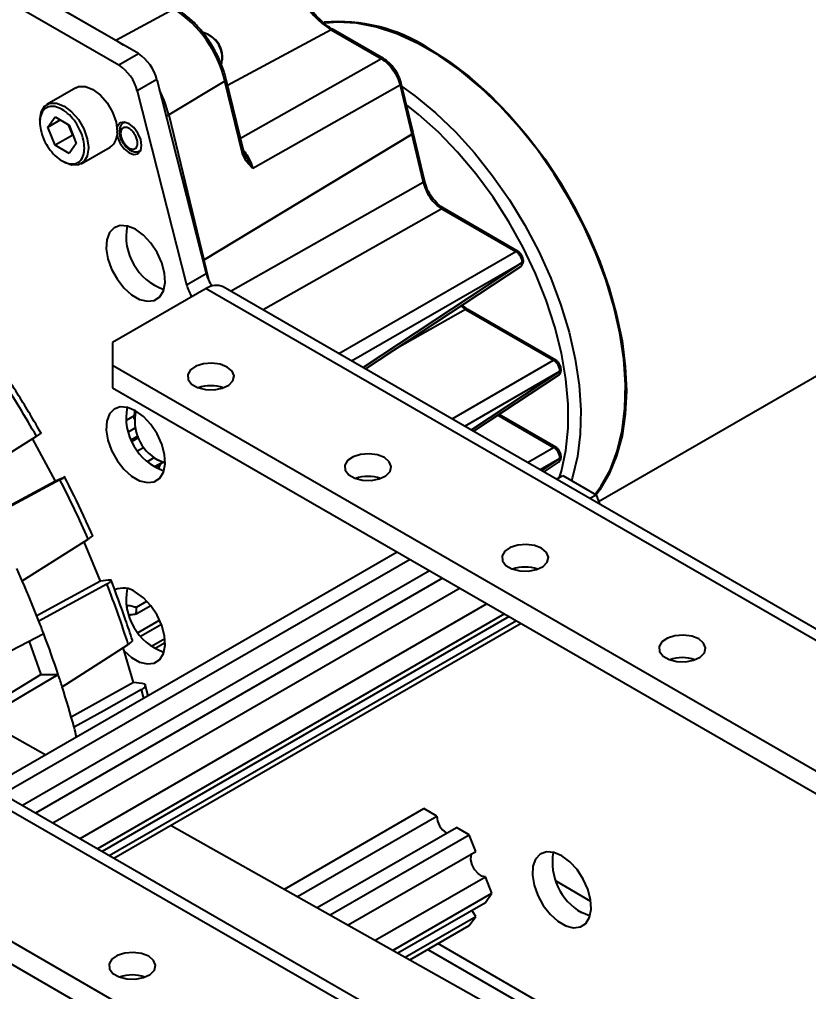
# Model space of a CAD drawing. Header units: inches. Extents: x 0 to 11, y 0 to 8.4.
# Drawn here: x 7.037 to 7.3329, y 5.04 to 5.4048 of the extents above; entities that cross this region are included whole.
import ezdxf

# ---------------------------------------------------------------- set-up
doc = ezdxf.new("R2010")
doc.units = ezdxf.units.IN
doc.header["$MEASUREMENT"] = 0
doc.header["$PDSIZE"] = -1
doc.layers.add('OBJ', color=50, linetype='Continuous')
doc.dimstyles.get("Standard").update_dxf_attribs({"dimtxt": 0.18, "dimasz": 0.18, "dimexe": 0.18, "dimexo": 0.0625, "dimgap": 0.09, "dimtad": 0, "dimtih": 1, "dimtoh": 1, "dimdec": 4, "dimzin": 0, "dimdsep": 46, "dimtxsty": 'Standard', "dimcen": 0.09, "dimadec": 0, "dimazin": 0, "dimtfac": 1, "dimtdec": 4, "dimtofl": 0, "dimtmove": 0, "dimatfit": 3, "dimfxl": 1, "dimtolj": 1, "dimtzin": 0, "dimarcsym": 0})

# ---------------------------------------------------------------- blocks, each defined once
blk = doc.blocks.new('*D8')
at = {"layer": 'Defpoints', "color": 0, "transparency": 16777216}
for p in [(5.711596441947764, 7.075144194756552), (5.711596441947764, 4.366810861423873), (9.602395316461589, 4.366810861423874)]:
    blk.add_point(p, dxfattribs=at)
at = {"layer": 'OBJ', "color": 0, "lineweight": -2, "transparency": 16777216}
for p, q in [((5.761596441947764, 7.075144194756552), (9.727395316461589, 7.075144194756553)), ((9.602395316461589, 6.945144194756553), (9.602395316461589, 5.843477528090212)), ((9.602395316461589, 4.496810861423874), (9.602395316461589, 5.598477528090213)), ((5.761596441947764, 4.366810861423873), (9.727395316461589, 4.366810861423874))]:
    blk.add_line(p, q, dxfattribs=at)
at = {"layer": 'OBJ', "color": 0, "transparency": 16777216}
for points in [[(9.580728649794922, 6.945144194756553), (9.624061983128255, 6.945144194756553), (9.602395316461589, 7.075144194756553)], [(9.580728649794922, 4.496810861423874), (9.624061983128255, 4.496810861423874), (9.602395316461589, 4.366810861423874)]]:
    blk.add_solid(points, dxfattribs=at)
at = {"layer": 'OBJ', "color": 0, "transparency": 16777216, "insert": (9.602395316461589, 5.720977528090209), "char_height": 0.125, "attachment_point": 5}
blk.add_mtext('\\A1;32.500000', dxfattribs=at)

msp = doc.modelspace()

# ---------------------------------------------------------------- linework, layer by layer
at = {"color": 7, "linetype": 'Continuous', "lineweight": 25}
for p, q in [((5.805050289265672, 5.76829356582965), (7.675936981155074, 4.688253667897538)), ((5.805050289265672, 5.759787932372507), (7.675936981155074, 4.679748034440395)), ((5.955605012314756, 5.730364660926336), (7.601689476122015, 4.780100326915495)), ((7.605472245421931, 4.782284073149992), (5.959387781614672, 5.732548407160833)), ((6.925855666897565, 5.482061695952671), (7.073169579644762, 5.397019184304471)), ((7.081611642312193, 5.391940861344078), (7.013345696604948, 5.431349952954805)), ((7.005980000967589, 5.427097827372394), (7.074245946674834, 5.387688735761662)), ((7.073169579644762, 5.397019184304471), (7.094972038731348, 5.408726287163003)), ((7.108779126402972, 5.3985600885106), (7.107619362858929, 5.399229823419639)), ((7.153897603830227, 5.400900966458433), (7.115059591607959, 5.38004641046081)), ((7.153897603830227, 5.400900966458433), (7.172720037796736, 5.390035006618025)), ((7.17351217395597, 5.390094605533012), (7.15468973998946, 5.40096056537342)), ((7.072998632614538, 5.396913046006607), (7.073169579644762, 5.397019184304471)), ((7.073169579644762, 5.397019184304471), (7.075882196974711, 5.395248399734471)), ((7.074245946674834, 5.387688735761662), (7.081611642312193, 5.391940861344078)), ((7.113142736737432, 5.389662022541723), (7.113142736737432, 5.391001274693663)), ((7.172720037796737, 5.390035006618025), (7.119872214565828, 5.360123654263148)), ((7.088576044359527, 5.382183927550117), (7.081210348722168, 5.377931801967701)), ((7.088576044359527, 5.382183927550117), (7.107067914669217, 5.309493065117162)), ((7.114063793932563, 5.381675481548093), (7.092985592943641, 5.368942188860055)), ((7.120520943124566, 5.354944900280797), (7.114063793932563, 5.381675481548093)), ((7.114522332962572, 5.382270493481817), (7.114512328565298, 5.382301883823707)), ((7.120979482154575, 5.355539912214521), (7.114522332962572, 5.382270493481817)), ((7.179722539166973, 5.380113273315456), (7.124510097667581, 5.348863570090301)), ((7.179722539166973, 5.380113273315456), (7.184153456445416, 5.361770659434582)), ((7.18461199547541, 5.362365671368374), (7.180181078196982, 5.38070828524918)), ((7.058147266412783, 5.379158368413192), (7.047334425217139, 5.372916248058214)), ((7.081210348722168, 5.377931801967701), (7.099702219031857, 5.305240939534746)), ((7.04772760917876, 5.364396505886249), (7.050375262172405, 5.368179531822217)), ((7.04772760917876, 5.364396505886249), (7.052330522541551, 5.367053711210382)), ((7.050375262172405, 5.368179531822217), (7.055682485488393, 5.36512368233279)), ((7.076333073552362, 5.366254739592407), (7.076124368457859, 5.366122050437593)), ((7.092985592943641, 5.368942188860055), (7.106107144675629, 5.314623062184284)), ((7.050387179501103, 5.357557630460854), (7.04772760917876, 5.364396505886249)), ((7.056986842792178, 5.361367534982693), (7.055480997606904, 5.365239697168254)), ((7.055682485488393, 5.36512368233279), (7.058342055810735, 5.358284806907395)), ((7.184586772241611, 5.362216322820691), (7.184556531711671, 5.362375751917067)), ((7.188858647536693, 5.344322935912526), (7.184650547852734, 5.362203994406848)), ((7.056986842792178, 5.361367534982693), (7.050387179501103, 5.357557630460854)), ((7.058342055810735, 5.358284806907395), (7.05569440281709, 5.354501780971427)), ((7.057188330673665, 5.361251520147229), (7.056986842792178, 5.361367534982693)), ((7.106107144675629, 5.314623062184284), (7.184153456445403, 5.361770659434576)), ((7.184192874655917, 5.361605351608236), (7.106154085900912, 5.31442620515257)), ((7.18419287465593, 5.361605351608244), (7.188400974339889, 5.343724293113921)), ((7.05569440281709, 5.354501780971427), (7.050387179501103, 5.357557630460854)), ((7.060208378899828, 5.350615489851911), (7.071021220095473, 5.356857610206889)), ((7.06287033379666, 5.356863907105812), (7.062875394215518, 5.356523875519245)), ((7.082272738422252, 5.355471607277837), (7.082492013882443, 5.35558598603826)), ((7.121833223466714, 5.353480829350141), (7.120979848534577, 5.355538372272331)), ((7.122301071982812, 5.35274154650403), (7.121433115866794, 5.354261379284465)), ((7.254192567852733, 5.223881657244593), (7.470515516180597, 5.348762237156385)), ((7.116212780837675, 5.302846582690902), (7.18840097433989, 5.343724293113921)), ((7.195423119845314, 5.333720178362624), (7.128438282368984, 5.295788950882795)), ((7.195423119845314, 5.333720178362624), (7.223176296905327, 5.317698610274544)), ((7.22396843306456, 5.317758209189531), (7.196215256004547, 5.333779777277611)), ((7.156830521676009, 5.27939846001226), (7.223176296905337, 5.31769861027455)), ((7.106154085900904, 5.314426205152565), (7.107867349251467, 5.307146205987057)), ((7.16154209195177, 5.276678528387436), (7.225531883674749, 5.313618614320133)), ((7.225531883674806, 5.313523567885913), (7.165937881418867, 5.274140893143166)), ((7.166803723400319, 5.273641053206665), (7.225011721559337, 5.312107787645441)), ((7.225531883674796, 5.313523567885906), (7.225531883674796, 5.313618614320159)), ((7.225979627505431, 5.31417975000745), (7.225979627505431, 5.314274796441704)), ((7.099702219031857, 5.305240939534746), (7.107067914669217, 5.309493065117162)), ((7.107010650125217, 5.303791367207226), (7.071949938891388, 5.283551249434948)), ((7.107010650125217, 5.303791367207226), (7.807928953968097, 4.899159843222976)), ((7.811711723267979, 4.901343589457452), (7.113468458606825, 5.304430846192774)), ((7.202563285765606, 5.297272747005763), (7.204318111645247, 5.295923576421991)), ((7.20510995298923, 5.295983345409829), (7.203022630679873, 5.297576304925494)), ((7.204318111645247, 5.295923576421991), (7.177792981611947, 5.280903300503867)), ((7.204318111645247, 5.295923576421991), (7.237318432529057, 5.276872896680888)), ((7.238110568688291, 5.276932495595874), (7.20511024780448, 5.295983175336977)), ((7.071949938891388, 5.283551249434948), (7.071949938891388, 5.275046998270122)), ((7.071949938891388, 5.275046998270122), (7.512685878350879, 5.020615556145726)), ((7.071949938891388, 5.275046998270122), (7.071949938891388, 5.266541364812979)), ((7.199261692291003, 5.254903466606821), (7.237318432529068, 5.276872896680893)), ((7.203973262566764, 5.252183534981998), (7.23967401929848, 5.272792900726476)), ((7.239674019298538, 5.272697854292256), (7.206459669111412, 5.250748163036524)), ((7.207325511092863, 5.250248323100023), (7.239153857183067, 5.271282074051783)), ((7.239674019298527, 5.272697854292249), (7.239674019298527, 5.272792900726503)), ((7.240121763129162, 5.273354036413793), (7.240121763129162, 5.273449082848047)), ((7.071949938891388, 5.266541364812979), (7.501545650770402, 5.018541039180659)), ((7.216433940065456, 5.256267625077837), (7.237318432529058, 5.244211264205457)), ((7.238110568688291, 5.244270863120444), (7.216851413447146, 5.256543512210476)), ((7.080066699329929, 5.256036774341251), (7.076981155588863, 5.254255527854432)), ((7.077877463246407, 5.250037116679716), (7.080416034550723, 5.251502602699949)), ((7.050572111988689, 5.231522752201756), (7.04194644904242, 5.247491759492883)), ((7.081439819655901, 5.248361641613186), (7.079073160115762, 5.246995398141974)), ((7.079312775850295, 5.246497438373111), (7.081662941622334, 5.247854160194672)), ((7.083789395163245, 5.244207482662516), (7.08147352502377, 5.24287055928821)), ((7.227550727282267, 5.238572554319608), (7.237318432529068, 5.244211264205464)), ((6.850577661784643, 5.239477609185412), (7.046885038748147, 5.128884196469169)), ((7.084991874659422, 5.238884330645155), (7.087539336847615, 5.240354949263401)), ((7.090676630497652, 5.238562871550978), (7.087712255594592, 5.236851574345427)), ((7.087736656700959, 5.236836917071103), (7.090705885711972, 5.23855101649353)), ((7.089323700979107, 5.239229400022126), (7.089022781569208, 5.239408752794888)), ((7.089861936345451, 5.238063814894614), (7.089306134761931, 5.236926083621618)), ((7.091548371192538, 5.238257620379608), (7.089323700979107, 5.239229400022126)), ((7.232262297558027, 5.235852622694785), (7.239674019298479, 5.240131268251046)), ((7.239674019298537, 5.240036221816826), (7.232839321180224, 5.235519514048109)), ((7.233705163161677, 5.235019674111609), (7.239153857183063, 5.238620441576352)), ((7.239674019298527, 5.240036221816819), (7.239674019298527, 5.240131268251073)), ((7.240121763129162, 5.240692403938364), (7.240121763129162, 5.240787450372618)), ((7.050572111988689, 5.231522752201756), (7.02640131094779, 5.218552726612548)), ((7.053108248141418, 5.232713107543272), (7.050572111988689, 5.231522752201756)), ((7.238402644155868, 5.232307876055907), (7.240716070460149, 5.233643388634184)), ((7.240716070460149, 5.233643388634184), (7.253201664010168, 5.226435608899663)), ((7.250888237705888, 5.225100096321387), (7.253201664010168, 5.226435608899663)), ((7.253201664010168, 5.226435608899663), (7.254537104245458, 5.222993650505053)), ((7.06741459268001, 5.193946457688503), (7.061255272022049, 5.208801822972721)), ((7.178645012169015, 5.204947610069753), (7.02598160336146, 5.11681690008006)), ((7.183467337068333, 5.202163741161693), (7.030803928260777, 5.114033031172)), ((7.190833032705693, 5.197911615579285), (7.038169623898137, 5.109780905589591)), ((7.19565535760501, 5.195127746671225), (7.042991948797455, 5.10699703668153)), ((7.070311361534442, 5.194379744984199), (7.06741459268001, 5.193946457688503)), ((7.06741459268001, 5.193946457688503), (7.043555029138009, 5.180947694272229)), ((7.202243454736977, 5.191324519150914), (7.04958004592942, 5.103193809161221)), ((7.212306218925741, 5.185515409035128), (7.059642810118183, 5.097384699045433)), ((7.086284368596557, 5.184810292994654), (7.080781375588622, 5.181633482751482)), ((7.080933775331464, 5.184230525617991), (7.084842160792664, 5.186486788518835)), ((7.21889431605771, 5.181712181514817), (7.066230907250151, 5.093581471525122)), ((7.22066008829036, 5.180692822902567), (7.0679966794828, 5.092562112912872)), ((7.223357156841764, 5.17913583836919), (7.070693748034204, 5.091005128379495)), ((7.225122929074413, 5.178116479756939), (7.072459520266854, 5.089985769767244)), ((7.081502883542429, 5.174784108979143), (7.089557311264675, 5.179433831131075)), ((7.090265381967558, 5.177728372061939), (7.082625681504168, 5.17331806686041)), ((7.086520524126704, 5.169598537759541), (7.091538676305889, 5.172495455349961)), ((7.040658244841179, 5.17139512827348), (7.045067038888662, 5.158938773048437)), ((7.079812736285531, 5.155981682703714), (7.075973999935119, 5.169066404021351)), ((7.091630911821424, 5.170865501860217), (7.087885903520445, 5.168703554586403)), ((7.020211881819145, 5.143911015625551), (7.045067038888662, 5.158938773048437)), ((7.045067038888662, 5.158938773048437), (7.051531514337836, 5.15904144044043)), ((7.079812736285531, 5.155981682703714), (7.056438296451596, 5.143029601336004)), ((7.082982120985858, 5.155644736738368), (7.079812736285531, 5.155981682703714)), ((7.085255922986711, 5.151035236441949), (7.084216166625185, 5.155293572131725)), ((7.136371354044069, 5.078470416034328), (7.188661592008688, 5.108656927873331)), ((7.193483916908006, 5.105873058965271), (7.188661592008688, 5.108656927873331)), ((7.141252524421633, 5.07572051789777), (7.193483916908006, 5.105873058965271)), ((7.093930112638047, 5.102380478914331), (7.535066228516031, 4.85385824158443)), ((7.148708101577027, 5.071520279811265), (7.200849612545365, 5.10162093338286)), ((7.205671937444682, 5.0988370644748), (7.200849612545365, 5.10162093338286)), ((7.153589271954589, 5.068770381674709), (7.205671937444682, 5.0988370644748)), ((7.20808309989434, 5.09262254388821), (7.205671937444682, 5.0988370644748)), ((7.160257761788118, 5.065013563873151), (7.20808309989434, 5.09262254388821)), ((7.170443319066011, 5.059275340698847), (7.211765947713021, 5.08313038644784)), ((7.214177110162678, 5.076915865861249), (7.211765947713021, 5.08313038644784)), ((7.251291285938671, 5.073854182754991), (7.2382490963511, 5.081383278542584)), ((7.177111808899538, 5.055518522897289), (7.214177110162678, 5.076915865861249)), ((7.21176594771302, 5.073485214182718), (7.214177110162678, 5.076915865861249)), ((7.178899128355503, 5.05451160323229), (7.21176594771302, 5.073485214182718)), ((7.181629108478003, 5.052973618144491), (7.20808309989434, 5.068245182324759)), ((7.205671937444682, 5.064814530646228), (7.20808309989434, 5.068245182324759)), ((7.183416427933968, 5.05196669847949), (7.205671937444682, 5.064814530646228)), ((7.190100654991747, 5.055825420624736), (7.390552859924614, 4.940106825856555)), ((7.392363729972356, 4.943430639341283), (7.193884908856818, 5.058010023880454))]:
    msp.add_line(p, q, dxfattribs=at)
at = {"color": 7, "linetype": 'Continuous', "lineweight": 25, "flags": 128}
for points in [[(7.252897803031495, 5.226611024108833), (7.255021515075159, 5.229531875272762), (7.258463879480252, 5.235719371033695), (7.26113427565913, 5.24272873195194), (7.263002446956052, 5.250480539167499), (7.264047226243737, 5.25888696160715), (7.264256775755385, 5.267852751145617), (7.263628721211298, 5.277276321804884), (7.262170178720417, 5.287050900763909), (7.259897674151968, 5.297065738137367), (7.256836955890758, 5.307207361816088), (7.253022703097688, 5.317360863151408), (7.248498132781003, 5.327411198916061), (7.243314510130314, 5.337244494789925), (7.237530567661527, 5.346749335601563), (7.231211839753958, 5.355818027706638), (7.224429920119635, 5.364347819199932), (7.217261650617934, 5.372242064135498), (7.209788250606604, 5.379411317563831), (7.202094396693992, 5.385774348978904), (7.194267263319236, 5.391259062692245), (7.186395535031036, 5.395803314705899), (7.178568401656279, 5.399355616828762), (7.170874547743666, 5.401875720058354), (7.163401147732336, 5.403335070618101), (7.156232878230635, 5.403717133483036), (7.151759692617848, 5.403383154487193)], [(7.190331399175135, 5.393992446950907), (7.198092241621509, 5.389042532890807), (7.205768054653982, 5.383207500964232), (7.213274740458699, 5.37655128100203), (7.220530054215111, 5.369146799943009), (7.227454505187429, 5.36107518283114), (7.233972227641768, 5.352424863992593), (7.240011812046997, 5.343290618130761), (7.245507087452506, 5.333772521954772), (7.250397846470993, 5.323974857718114), (7.254630504923195, 5.314004970680461), (7.258158688917367, 5.30397209301053), (7.260943742931352, 5.293986147015588), (7.262955153330561, 5.284156540809646), (7.264170882681744, 5.274590969615277), (7.264577611199724, 5.265394235832209), (7.264170882681744, 5.256667100800312), (7.262955153330561, 5.248505180837262), (7.260943742931352, 5.240997899646169), (7.258158688917367, 5.234227508570762), (7.254630504923195, 5.228268185432456), (7.253222807255906, 5.226381114381502)], [(7.058147266412783, 5.379158368413192), (7.059223502310807, 5.379599826585897), (7.061759729889113, 5.379632747981807), (7.064572440515129, 5.378527757004468), (7.067386306475473, 5.376393017869668), (7.069925886964589, 5.373437493717522), (7.071942590149905, 5.36995049184439), (7.073239007072445, 5.366273344288985), (7.073688235411163, 5.362765995874223)], [(7.180442597127658, 5.379625678541254), (7.185322417739708, 5.376092091621238), (7.193016271652321, 5.369729060206166), (7.200489671663651, 5.362559806777831), (7.207657941165352, 5.354665561842266), (7.214439860799675, 5.346135770348971), (7.220758588707243, 5.337067078243896), (7.226542531176031, 5.327562237432258), (7.231726153826719, 5.317728941558394), (7.236250724143405, 5.307678605793741), (7.240064976936474, 5.297525104458423), (7.243125695197683, 5.287383480779701), (7.245398199766133, 5.277368643406242), (7.246856742257014, 5.267594064447216), (7.247484796801101, 5.258170493787951), (7.247275247289453, 5.249204704249482), (7.246230468001768, 5.240798281809831), (7.244362296704846, 5.233046474594274), (7.243955314539324, 5.23177341283083)], [(7.044667477232256, 5.366978785082039), (7.044667409901448, 5.367007862390881), (7.045109343746304, 5.370002087965029), (7.046399180210866, 5.372190095037369), (7.048410661115162, 5.373357706230919), (7.050946888693469, 5.373390627626829), (7.053759599319485, 5.37228563664949), (7.056573465279829, 5.37015089751469), (7.059113045768945, 5.367195373362544), (7.061129748954261, 5.363708371489412), (7.062426165876801, 5.360031223934007), (7.06287033379666, 5.356863907105812)], [(7.23957627751097, 5.232985400170302), (7.240260220870345, 5.235260039930727), (7.241927557821842, 5.243044592553907), (7.242766142114644, 5.251464468217871), (7.242766142114644, 5.260420951578827), (7.241927557821842, 5.269809036058358), (7.240260220870345, 5.279518654949547), (7.237783679261451, 5.289435971848486), (7.234526968181199, 5.299444715282024), (7.230528269589366, 5.309427541884483), (7.225834464570898, 5.319267412141336), (7.220500583698047, 5.3288489625705), (7.214589161847234, 5.338059858253687), (7.208169505034795, 5.346792109860616), (7.201316877867309, 5.354943339725168), (7.194111621132897, 5.362417982129923), (7.186638209878941, 5.369128403726814), (7.182111418812826, 5.372717277891122)], [(7.078137123226764, 5.365627683650916), (7.076333136226277, 5.366254733390231), (7.074803789893432, 5.365957580913296), (7.073781913343844, 5.364781464991033), (7.073598605747758, 5.364275732329195)], [(7.073598605747744, 5.361332484890991), (7.073781913343844, 5.360615109783585), (7.074803789893432, 5.358259160310631), (7.076333136226277, 5.356196262142746), (7.078137123226764, 5.354740472825774), (7.079941110227252, 5.35411342308646), (7.081470456560098, 5.354410575563394), (7.082492333109686, 5.355586691485658), (7.082851168434676, 5.357462717865603), (7.082492333109686, 5.359753046693106), (7.081470456560098, 5.362108996166061), (7.079941110227252, 5.364171894333945), (7.078137123226764, 5.365627683650916), (7.078137123226764, 5.365627683650916)], [(7.076086152833357, 5.366097154384533), (7.076199132375157, 5.36616737656191), (7.076361634814353, 5.366251787961207)], [(7.062875394215518, 5.356523875519245), (7.062433460370663, 5.353529649945097), (7.061143623906101, 5.351341642872757), (7.059132143001806, 5.350174031679207), (7.056595915423499, 5.350141110283297), (7.053783204797482, 5.351246101260635), (7.053310954120143, 5.351532171505706)], [(7.082503740743209, 5.355612195502388), (7.082349877779972, 5.355513973047615), (7.082243882211086, 5.355456843549459)], [(7.080582534178369, 5.326022281481601), (7.077601672827941, 5.327269978168509), (7.074841888327341, 5.327478903015733), (7.072507861267805, 5.326633561023123), (7.070772695758874, 5.324796647339086), (7.069765081088492, 5.322104397448248), (7.069559747427233, 5.31875648320879), (7.070171923433411, 5.315001204104161), (7.071556206813166, 5.311117072006295), (7.073609931600899, 5.307392155224166), (7.076180782424268, 5.304102713795148), (7.079078091038565, 5.301492710541834), (7.082086977318172, 5.299755717465554), (7.084984285932468, 5.299020559396562), (7.087555136755838, 5.29934175964571), (7.089608861543571, 5.30069549625991), (7.090993144923327, 5.302981368787422), (7.091605320929505, 5.306029844520052), (7.091399987268244, 5.309614831958557), (7.090392372597863, 5.31347044898485), (7.088657207088932, 5.317310742122366), (7.086323180029396, 5.320850894397268), (7.083563395528796, 5.323828348910444), (7.080582534178369, 5.326022281481601)], [(7.105803020756732, 5.314465316590107), (7.10585681270796, 5.314490012164248), (7.106107144675629, 5.314623062184284)], [(7.106154085900912, 5.31442620515257), (7.105903712717603, 5.314293327978221), (7.105852711249425, 5.314269985089935)], [(7.11496560141357, 5.274366658176938), (7.112312725870816, 5.275415741207196), (7.109182522341338, 5.275840750338781), (7.105997742156846, 5.275584285733416), (7.103188507528733, 5.274680984357174), (7.101134221160033, 5.273252842066285), (7.100112325808031, 5.271492737390742), (7.100260834102532, 5.269638382220051), (7.101559689175454, 5.267940217495354), (7.103833473451991, 5.266627589772576), (7.106775099766125, 5.265877776699199), (7.109987285184018, 5.26579204468564), (7.113036206265649, 5.266381972315388), (7.115510089324289, 5.267567886593144), (7.117074822744609, 5.26918962322432), (7.117519080607708, 5.27102815769052), (7.116782863427457, 5.272835185724416), (7.11496560141357, 5.274366658176938)], [(7.080582534178369, 5.257977213824462), (7.077601672827941, 5.259224910511371), (7.074841888327341, 5.259433835358595), (7.072507861267805, 5.258588493365984), (7.070772695758874, 5.256751579681948), (7.069765081088492, 5.254059329791111), (7.069559747427233, 5.250711415551651), (7.070171923433411, 5.246956136447023), (7.071556206813165, 5.243072004349156), (7.073609931600899, 5.239347087567028), (7.076180782424268, 5.23605764613801), (7.079078091038565, 5.233447642884696), (7.082086977318172, 5.231710649808416), (7.084984285932468, 5.230975491739423), (7.087555136755838, 5.231296691988571), (7.089608861543571, 5.232650428602772), (7.090993144923327, 5.234936301130284), (7.091605320929505, 5.237984776862914), (7.091399987268244, 5.241569764301419), (7.090392372597863, 5.245425381327712), (7.088657207088932, 5.249265674465228), (7.086323180029396, 5.252805826740129), (7.083563395528796, 5.255783281253306), (7.080582534178369, 5.257977213824462)], [(7.080052622236679, 5.254837674336731), (7.080276743789188, 5.257552336556691), (7.080383913678533, 5.257979350133083)], [(7.018633095352754, 5.232921597501475), (7.032501369928001, 5.241588824665426), (7.043397382187375, 5.248398555898706)], [(7.173891166512488, 5.240349653517681), (7.171238290969734, 5.241398736547938), (7.168108087440256, 5.241823745679524), (7.164923307255765, 5.241567281074158), (7.162114072627651, 5.240663979697917), (7.160059786258951, 5.239235837407028), (7.15903789090695, 5.237475732731484), (7.159186399201451, 5.235621377560794), (7.160485254274373, 5.233923212836097), (7.16275903855091, 5.232610585113319), (7.165700664865043, 5.231860772039941), (7.168912850282936, 5.231775040026383), (7.171961771364567, 5.232364967656133), (7.174435654423207, 5.233550881933888), (7.176000387843528, 5.235172618565063), (7.176444645706627, 5.237011153031263), (7.175708428526376, 5.238818181065159), (7.173891166512488, 5.240349653517681)], [(7.088734445328119, 5.239569680652104), (7.091419914533475, 5.238510555212709), (7.091626402285901, 5.23847214821899)], [(7.052223136806358, 5.232059111529252), (7.037845118762815, 5.224336865845945), (7.026547615075174, 5.218269155835211)], [(7.038066249482306, 5.194088348049533), (7.051932489337839, 5.202886368703725), (7.062826836400913, 5.209799005630394)], [(7.232816731611323, 5.206332648858397), (7.230163856068571, 5.207381731888654), (7.227033652539091, 5.207806741020239), (7.223848872354599, 5.207550276414874), (7.221039637726487, 5.206646975038633), (7.218985351357786, 5.205218832747742), (7.217963456005784, 5.203458728072199), (7.218111964300285, 5.201604372901509), (7.219410819373207, 5.199906208176812), (7.221684603649745, 5.198593580454034), (7.224626229963879, 5.197843767380657), (7.227838415381771, 5.197758035367098), (7.230887336463402, 5.198347962996847), (7.233361219522042, 5.199533877274603), (7.234925952942363, 5.201155613905778), (7.235370210805462, 5.202994148371978), (7.234633993625211, 5.204801176405874), (7.232816731611323, 5.206332648858397)], [(7.069827618005928, 5.192914161701526), (7.055557226163699, 5.185092500606119), (7.044344219636391, 5.178946817828697)], [(7.07632993680255, 5.167853157189095), (7.079078091038565, 5.165402575227553), (7.082086977318172, 5.163665582151273), (7.084984285932468, 5.162930424082281), (7.087555136755838, 5.163251624331427), (7.089608861543571, 5.164605360945629), (7.090993144923327, 5.166891233473141), (7.091605320929505, 5.169939709205771), (7.091399987268244, 5.173524696644274), (7.090392372597863, 5.177380313670569), (7.088657207088932, 5.181220606808085), (7.086323180029396, 5.184760759082987), (7.083563395528796, 5.187738213596163), (7.080582534178369, 5.18993214616732), (7.080582534178369, 5.18993214616732)], [(7.04614670461434, 5.174255374684658), (7.031001762248802, 5.166362765676141), (7.019101626720984, 5.160161433308263)], [(7.291742296710206, 5.172315644199124), (7.289089421167454, 5.173364727229382), (7.285959217637973, 5.173789736360966), (7.282774437453481, 5.173533271755601), (7.279965202825369, 5.17262997037936), (7.277910916456668, 5.17120182808847), (7.276889021104667, 5.169441723412927), (7.277037529399168, 5.167587368242236), (7.278336384472089, 5.16588920351754), (7.280610168748628, 5.164576575794761), (7.283551795062761, 5.163826762721384), (7.286763980480654, 5.163741030707826), (7.289812901562285, 5.164330958337573), (7.292286784620925, 5.16551687261533), (7.293851518041246, 5.167138609246505), (7.294295775904344, 5.168977143712706), (7.293559558724095, 5.170784171746599), (7.291742296710206, 5.172315644199124)], [(7.053051589344263, 5.154345512122666), (7.066935316905954, 5.163261495015719), (7.077843354019204, 5.170266958385565)], [(7.025106414245189, 5.143195849149231), (7.039904771562277, 5.152069377529203), (7.051531514337836, 5.15904144044043)], [(7.082806447403749, 5.153349752335919), (7.068636440056263, 5.145411841330686), (7.057502256983662, 5.139174961081024)], [(7.083655551090584, 5.150111361411549), (7.083545592433105, 5.150537870200711), (7.082806447403749, 5.153349752335919)], [(7.240376064118875, 5.090937812381586), (7.237395202768447, 5.092185509068495), (7.234635418267847, 5.09239443391572), (7.232301391208311, 5.091549091923109), (7.230566225699381, 5.089712178239072), (7.229558611028998, 5.087019928348235), (7.229353277367737, 5.083672014108775), (7.229965453373915, 5.079916735004147), (7.231349736753671, 5.07603260290628), (7.233403461541405, 5.072307686124153), (7.235974312364775, 5.069018244695133), (7.238871620979071, 5.06640824144182), (7.241880507258677, 5.064671248365541), (7.244777815872974, 5.063936090296548), (7.247348666696343, 5.064257290545696), (7.249402391484076, 5.065611027159897), (7.250786674863833, 5.067896899687407), (7.251398850870011, 5.070945375420037), (7.25119351720875, 5.074530362858543), (7.250185902538369, 5.078385979884836), (7.248450737029438, 5.082226273022354), (7.246116709969901, 5.085766425297254), (7.243356925469302, 5.08874387981043), (7.240376064118875, 5.090937812381586)], [(7.211765947713021, 5.08313038644784), (7.210405231905979, 5.083382524995562), (7.208971332647993, 5.084318825196871), (7.20768254810276, 5.085796743833702), (7.206735084034431, 5.087591281190963), (7.206273183258629, 5.089429235223533), (7.206367165981326, 5.091030794091047), (7.206735383359729, 5.091844523693404)], [(7.20808309989434, 5.068245182324759), (7.207002724184946, 5.069962966481812), (7.206734784793384, 5.070580785651712)], [(7.250948489312554, 5.068371033814759), (7.250722621106662, 5.068425340905655), (7.247741759756234, 5.069673037592564)], [(7.085502818864308, 5.053256127891603), (7.082849943321555, 5.05430521092186), (7.079719739792076, 5.054730220053446), (7.076534959607584, 5.054473755448081), (7.073725724979471, 5.053570454071839), (7.071671438610771, 5.052142311780949), (7.070649543258768, 5.050382207105406), (7.070798051553269, 5.048527851934716), (7.07209690662619, 5.046829687210019), (7.074370690902729, 5.045517059487241), (7.077312317216862, 5.044767246413864), (7.080524502634755, 5.044681514400305), (7.083573423716386, 5.045271442030053), (7.086047306775026, 5.046457356307809), (7.087612040195347, 5.048079092938984), (7.088056298058446, 5.049917627405184), (7.087320080878196, 5.051724655439079), (7.085502818864308, 5.053256127891603)]]:
    msp.add_lwpolyline(points, dxfattribs=at)
at = {"color": 7, "linetype": 'Continuous', "lineweight": 25}
for centre, radius, start, end in [((7.172828594111661, 5.430496296093783), 0.03513212104699562, 182.605478485672, 237.394521660145), ((7.070820833097387, 5.371418359233459), 0.04444279716635688, 13.34381092796986, 57.08308724342132), ((7.156689709498626, 5.342180138475612), 0.06177603575683429, 57.00436906243792, 95.02415173208078), ((7.102848179399643, 5.390100383972466), 0.01024622990821939, 346.018477773235, 73.80088222467813), ((7.103967331830678, 5.39074336240926), 0.009179029030857362, 1.610108265240791, 58.38451520205965), ((7.154346843586971, 5.400224054927804), 0.0008124195833068487, 65.03477472280107, 123.5706768136281), ((7.072756869792009, 5.37825638575409), 0.01629944381128296, 13.94330799954407, 57.09442699585373), ((7.06539117415464, 5.374004260171668), 0.01629944381129349, 13.943307999557, 57.09442699583676), ((7.173169333833478, 5.389357920658174), 0.0008125960408828808, 65.07724711611476, 123.5671823215383), ((7.113872164470393, 5.382297348418977), 0.0006507228717925127, 287.1267815043126, 357.634766305317), ((7.17949321116886, 5.380763854542326), 0.000689816833279135, 289.4174065302512, 355.4545873509263), ((7.047366340366107, 5.357655633931067), 0.04699470744560345, 13.8963681891914, 26.17213127901743), ((7.091145049980204, 5.372156876882237), 0.003704297164134025, 283.9996670251538, 299.7929369631948), ((7.067471133007742, 5.362016232933155), 0.006262148733655577, 304.5351676749504, 6.876482342227535), ((7.183923394030551, 5.362422144213691), 0.0006909132594963858, 289.449935756805, 355.3116120522424), ((7.183960742327962, 5.362257092050502), 0.0006918460968801915, 289.6045246534246, 355.5983484640095), ((7.156110907046887, 5.354996465031927), 0.02884916439991126, 13.24315838991313, 13.5806726844109), ((7.120329313662391, 5.355566767151683), 0.0006507228717963669, 287.1267815046172, 357.6347663050987), ((7.18816884201193, 5.344376033556177), 0.000691846096872017, 289.6045246541365, 355.5983484641787), ((7.195872359602062, 5.333043266831993), 0.0008124195833087582, 65.03477472310753, 123.5706768137676), ((7.098258251527962, 5.32346780572411), 0.02123556034543332, 169.536751587804, 250.4578718795188), ((7.072712639492079, 5.306556004269162), 0.03435506367131421, 13.24315839110964, 13.58067268393958), ((7.223625589612458, 5.317021534634393), 0.0008125856011313647, 65.07473552731251, 123.567389025838), ((7.225170486028211, 5.314346032166989), 0.0008122468730936713, 296.4192261640927, 354.9881809457901), ((7.225170415082069, 5.314251064222582), 0.0008123487326293608, 296.4212443269424, 354.9636530235965), ((7.123732394454983, 5.313867668582614), 0.01722910450401186, 194.7088749068239, 212.0438687866753), ((7.116333853459737, 5.309603996431914), 0.01719440400916952, 194.6994497570195, 211.2396596127402), ((7.110794200833702, 5.298509983372779), 0.006496789297062955, 65.69288095384331, 125.6175774751926), ((7.204767351401993, 5.295246664891361), 0.0008124195833070358, 65.03477472294108, 123.5706768136979), ((7.23776772523619, 5.276195821040735), 0.0008125856011318527, 65.07473552753568, 123.5673890258033), ((7.239312621651938, 5.273520318573333), 0.0008122468730979312, 296.4192261643175, 354.9881809455055), ((7.239312550705797, 5.273425350628926), 0.0008123487326312082, 296.4212443270828, 354.963653023545), ((6.669613446196092, 5.035962004753323), 0.4299345520747089, 29.61132350547153, 32.91646637404735), ((7.108778417078188, 5.253255878507884), 0.01410013832369448, 70.436822617248, 109.563177382752), ((7.098258251527965, 5.255422738066969), 0.02123556034543556, 169.5367515877978, 250.4578718795069), ((7.097225815923669, 5.254286887901619), 0.01699116134395185, 167.7976904170142, 240.0163916645195), ((7.237767725236189, 5.243534188565312), 0.0008125856011257834, 65.07473552726775, 123.5673890260282), ((7.239312621651938, 5.240858686097904), 0.0008122468730979312, 296.4192261642335, 354.9881809455055), ((7.2393125507058, 5.240763718153495), 0.0008123487326286199, 296.4212443268862, 354.9636530236534), ((6.954094871127766, 5.196192597693115), 0.1412288407977058, 16.32517774415589, 17.06145745882066), ((6.676121507498491, 5.039245829617435), 0.4226457112637466, 23.79947953004823, 27.14252262369765), ((7.167703982177105, 5.219238873848579), 0.01410013832374043, 70.43682261727221, 109.5631773827176), ((6.6540941822195, 5.025894511468634), 0.4191941257960028, 23.65518043450786, 24.35110239389355), ((7.226629547275938, 5.185221869189326), 0.01410013832370729, 70.43682261731978, 109.5631773826722), ((6.660879931517763, 5.028827384754737), 0.4118017781029764, 21.37945748938786, 23.66021874568428), ((6.705473815796481, 5.05121287655357), 0.3909385468293753, 17.73013080603134, 21.2516173625702), ((7.076014019462691, 5.183627810777412), 0.007785625948876039, 54.07056952344027, 114.6189720475713), ((7.098258251527962, 5.187377670409822), 0.0212355603454337, 169.5367515877772, 250.4578718795235), ((6.988560155975995, 5.18825053961563), 0.08892670380945154, 357.1449757607544, 357.9361330476914), ((6.992256993366931, 5.188131266045524), 0.08876253396263681, 355.8019576618487, 357.4812800714489), ((6.668913477546195, 5.032011738973746), 0.4031602156767274, 20.65999471997493, 21.37424815034634), ((6.678388662272923, 5.035531423740313), 0.3930525566287555, 18.31450658383515, 20.667241584974), ((7.285555112374822, 5.151204864530059), 0.01410013832370188, 70.43682261722002, 109.563177382772), ((6.688965892546366, 5.039084727485642), 0.3818945444595308, 17.56653601138695, 18.30706484875848), ((6.700787614253097, 5.042761766714241), 0.3695143304208942, 15.12458082653167, 17.57620885144255), ((6.712770167068221, 5.046067514148768), 0.3570843184623354, 14.51497229925234, 15.11418867671873), ((7.201480000843796, 5.106236974383798), 0.008004360857685909, 182.6058304799559, 237.3887929873445), ((7.258696016234473, 5.08856500706823), 0.02183809162130609, 170.3124497230696, 239.8932702658368), ((7.079315634528927, 5.032145348222753), 0.01410013832349486, 70.43682261469212, 109.5631773853844)]:
    msp.add_arc(centre, radius, start, end, dxfattribs=at)
for points, knots in [([(7.154687270566343, 5.400986007274994), (7.15461652020462, 5.401018927474784), (7.153449942161522, 5.401561737169516), (7.151098386933678, 5.403408919984811), (7.147864059177448, 5.406480169229467), (7.144972890232316, 5.41005705927796), (7.143441447461304, 5.412683936051405), (7.142728310610425, 5.41390717642664)], [0, 0, 0, 0, 0.01637705628901715, 0.2700355703087369, 0.5237923320656394, 0.7782475172408625, 1, 1, 1, 1]), ([(7.114449315404333, 5.382284412472757), (7.114358368312677, 5.382745255866617), (7.113945878617297, 5.384835406828972), (7.112497905459054, 5.388659831978078), (7.11016564289816, 5.393534833973766), (7.107233221361239, 5.398132071934715), (7.103872655583543, 5.402276183033293), (7.100245042496893, 5.405752326711322), (7.097484526029247, 5.407770222852128), (7.096003485555422, 5.40864460152487), (7.09576417489058, 5.40878588607799)], [0, 0, 0, 0, 0.04408905786949315, 0.1999655153202221, 0.3556314430753643, 0.5112517964732975, 0.667001922028729, 0.8230544547153316, 0.9714086435642423, 1, 1, 1, 1]), ([(7.172720037796737, 5.390035006618025), (7.173508125775262, 5.389499359303196), (7.17505787722878, 5.388446024869282), (7.177120385151033, 5.385978565711669), (7.178807489141641, 5.383133251673437), (7.179414080039963, 5.381131294037933), (7.179722539166973, 5.380113273315456)], [0, 0, 0, 0, 0.2542626990341045, 0.4999999976418888, 0.7457436887713706, 1, 1, 1, 1]), ([(7.18018082598237, 5.380709318838753), (7.179894705735113, 5.381645144492596), (7.179321535714045, 5.383519836042293), (7.177716416521507, 5.38622347396951), (7.175736912003726, 5.388578738161019), (7.174254580992608, 5.389588732035018), (7.173511880700992, 5.390094774706409)], [0, 0, 0, 0, 0.2486729294720894, 0.4981537293887264, 0.7485572596575459, 1, 1, 1, 1]), ([(7.061402255707039, 5.356522772462283), (7.061337334955129, 5.355646589110769), (7.061190295225841, 5.353662111743772), (7.059966015870943, 5.351644763753961), (7.05807676461447, 5.350536778456218), (7.055761027065629, 5.350453966959437), (7.053046073211, 5.351494510214981), (7.05032880233168, 5.353581791094836), (7.048013040643871, 5.356331376483524), (7.046107559796681, 5.359624332993342), (7.044925447621713, 5.363027258693019), (7.044554959081108, 5.366223288104332), (7.044918750353583, 5.368996526074945), (7.046094750019055, 5.371041673057845), (7.047995300493201, 5.372143152371854), (7.050307882311624, 5.372227780908661), (7.053023979533777, 5.371186579312802), (7.055740107045573, 5.369099956773262), (7.0580590244638, 5.366348554344548), (7.059953206093317, 5.363062103818463), (7.06118359795771, 5.359631379125698), (7.061335283668586, 5.357474898447468), (7.061402255707039, 5.356522772462283)], [0, 0, 0, 0, 0.04520624493786567, 0.1023881243247096, 0.1475943692625754, 0.197448807694984, 0.2500000000000004, 0.3025511923050157, 0.3524056307374234, 0.3976118756752893, 0.4547937550621342, 0.4999999999999997, 0.5452062449378654, 0.6023881243247093, 0.6475943692625752, 0.6974488076949837, 0.7500000000000001, 0.8025511923050155, 0.8524056307374253, 0.8976118756752897, 0.9547937550621344, 0.9999999999999999, 0.9999999999999999, 0.9999999999999999, 0.9999999999999999]), ([(7.07607284056609, 5.366071889441844), (7.075719745994802, 5.365766420196301), (7.075006794671434, 5.365149631606023), (7.074513784071091, 5.363876842031965), (7.074530434392347, 5.362967004758829), (7.074537758585437, 5.362566782819148)], [0, 0, 0, 0, 0.354668707155479, 0.7161297416758708, 1, 1, 1, 1]), ([(7.074537758585437, 5.362566782819148), (7.074525416183958, 5.362378274268883), (7.074469122097709, 5.361518480767271), (7.074943228873425, 5.35992672958447), (7.07569115772271, 5.358721825061725), (7.076034884501526, 5.358168085289845)], [0, 0, 0, 0, 0.1317648981164916, 0.6009838969160829, 1, 1, 1, 1]), ([(7.074965682826509, 5.362014911811148), (7.074990677984114, 5.362346743047659), (7.07504728979312, 5.363098311286636), (7.075512477418806, 5.363861566115491), (7.076229480228528, 5.364279904502979), (7.077107799134561, 5.364309629115358), (7.078137049742912, 5.363913570699195), (7.079166733713104, 5.363121031483177), (7.080043856526784, 5.362077911936725), (7.080765141992529, 5.360829267401375), (7.081212030536923, 5.359539482207045), (7.081351184766683, 5.358328640005587), (7.081212030536923, 5.357278461857978), (7.080765141992529, 5.35650464319435), (7.080043856526784, 5.35608877713156), (7.079166733713104, 5.356058362029762), (7.078137049742911, 5.356454670620392), (7.077107799134562, 5.357246959661944), (7.076229480228528, 5.358290769697813), (7.075512477418806, 5.359536941908468), (7.07504728979312, 5.360837290937568), (7.074990677984113, 5.361654221779943), (7.074965682826508, 5.362014911811148)], [0, 0, 0, 0, 0.04520624493786358, 0.1023881243247082, 0.1475943692625691, 0.1974488076949798, 0.2499999999999954, 0.302551192305011, 0.3524056307374218, 0.3976118756752872, 0.4547937550621304, 0.4999999999999949, 0.545206244937861, 0.6023881243247013, 0.6475943692625724, 0.6974488076949825, 0.7499999999999978, 0.8025511923050128, 0.8524056307374236, 0.8976118756752902, 0.9547937550621348, 1, 1, 1, 1]), ([(7.076034884501526, 5.358168085289845), (7.076097789300626, 5.358052545879596), (7.076536620037329, 5.357246530357022), (7.077836517926116, 5.356074360098158), (7.079567447250769, 5.355157009334325), (7.081165698007522, 5.354998862619868), (7.081919981513536, 5.355370818840099), (7.082208863275949, 5.35551327372289)], [0, 0, 0, 0, 0.0477555317473694, 0.3331477960081148, 0.6352500336693719, 0.8603050281847417, 1, 1, 1, 1]), ([(7.12451009721313, 5.348863570170293), (7.124055826388091, 5.349330996002853), (7.123143946380469, 5.350269282699387), (7.121608531767058, 5.352080216384969), (7.120929702987908, 5.353868236042104), (7.120520943124566, 5.354944900280797)], [0, 0, 0, 0, 0.2831248531859798, 0.5683303418377984, 1, 1, 1, 1]), ([(7.120942567692992, 5.355692726558116), (7.121243917321805, 5.35535629058965), (7.122230893437432, 5.35425440018208), (7.123568622789531, 5.351853308802058), (7.124192710420563, 5.349871462027953), (7.12451009766751, 5.348863570090622)], [0, 0, 0, 0, 0.1776309289683352, 0.5817743495446158, 1, 1, 1, 1]), ([(7.124510097658494, 5.348863570085157), (7.123853373870512, 5.350018339785574), (7.123145692078619, 5.351262712999654), (7.122357805302607, 5.352642212928445), (7.122301071982812, 5.35274154650403)], [0, 0, 0, 0, 0.9279930549385781, 1, 1, 1, 1]), ([(7.18840097433989, 5.343724293113921), (7.188711213504778, 5.3427024440172), (7.189321109118543, 5.340693602605302), (7.191016009935608, 5.337824892645516), (7.193085077745289, 5.335331263252333), (7.194634822036186, 5.334263374179698), (7.195423119845314, 5.333720178362624)], [0, 0, 0, 0, 0.2543379199615965, 0.4999999979191175, 0.7456684250944072, 1, 1, 1, 1]), ([(7.196214961189295, 5.333779947350465), (7.19540771936074, 5.334332297698089), (7.193790835508135, 5.335438640712619), (7.191605218663113, 5.338066806189311), (7.189816801160302, 5.341120230060624), (7.189178237694732, 5.343254821646835), (7.188858401588138, 5.344323970602126)], [0, 0, 0, 0, 0.2488248279724478, 0.4983894940095659, 0.7487592699667148, 1, 1, 1, 1]), ([(7.225531883674749, 5.313618614320133), (7.225501238551169, 5.313998321249603), (7.225439950403068, 5.314757709100293), (7.224899896861721, 5.315973775754427), (7.224116791197007, 5.31704950554013), (7.223489803957733, 5.317482235849116), (7.223176296905337, 5.31769861027455)], [0, 0, 0, 0, 0.2500064119718271, 0.4999956996090943, 0.749987137566115, 1, 1, 1, 1]), ([(7.225979627408925, 5.314274469019064), (7.225948614560066, 5.314597977097517), (7.225886705048421, 5.315243781268613), (7.225426491406487, 5.3162777498912), (7.224761145741788, 5.317193281104582), (7.224232812681128, 5.317569772811701), (7.22396814805687, 5.317758373608473)], [0, 0, 0, 0, 0.2504669826722202, 0.4999956195997952, 0.7495264231602284, 1, 1, 1, 1]), ([(7.224903795640242, 5.312060856762988), (7.22508221994914, 5.3122136390457), (7.225456250688906, 5.312533916425943), (7.225505912233352, 5.313183733689924), (7.225531883674806, 5.313523567885913)], [0, 0, 0, 0, 0.4770311365589653, 0.9999999999999999, 0.9999999999999999, 0.9999999999999999, 0.9999999999999999]), ([(7.22491576804079, 5.31204447432795), (7.225071824412763, 5.312167304174565), (7.225382780439515, 5.312412053431433), (7.22571605129278, 5.312938163689652), (7.225937475604889, 5.31353462575112), (7.225965752299452, 5.313967160918378), (7.225979627396211, 5.314179401683789)], [0, 0, 0, 0, 0.2565301270464824, 0.5111588078066055, 0.7601304202539851, 1, 1, 1, 1]), ([(7.23967401929848, 5.272792900726474), (7.239643373439894, 5.27317261295726), (7.239582084085302, 5.273932008145705), (7.239042022924362, 5.275148079391561), (7.238258917313648, 5.27622380021248), (7.237631935513348, 5.276656525631335), (7.23731843252907, 5.276872896680893)], [0, 0, 0, 0, 0.2500096372285333, 0.5000000004816211, 0.7499903634938934, 1, 1, 1, 1]), ([(7.240121763032656, 5.273448755425405), (7.240090750183797, 5.273772263503858), (7.240028840672153, 5.274418067674954), (7.239568627030217, 5.275452036297541), (7.238903281365518, 5.276367567510926), (7.238374948304858, 5.276744059218045), (7.2381102836806, 5.276932660014816)], [0, 0, 0, 0, 0.2504669826720903, 0.4999956195999617, 0.7495264231603647, 1, 1, 1, 1]), ([(7.239045931263973, 5.271235143169331), (7.239224355572872, 5.271387925452043), (7.239598386312637, 5.271708202832288), (7.239648047857083, 5.272358020096268), (7.239674019298538, 5.272697854292256)], [0, 0, 0, 0, 0.4770311365600872, 1, 1, 1, 1]), ([(7.239057903664521, 5.271218760734293), (7.239213960036495, 5.271341590580908), (7.239524916063247, 5.271586339837778), (7.239858186916514, 5.272112450095995), (7.240079611228624, 5.272708912157467), (7.240107887923185, 5.273141447324725), (7.240121763019942, 5.273353688090137)], [0, 0, 0, 0, 0.2565301270465233, 0.511158807806872, 0.7601304202541569, 1, 1, 1, 1]), ([(7.045236948049905, 5.249319583663713), (7.043832034829748, 5.251765072929674), (7.039697670855131, 5.258961633241325), (7.035258540523642, 5.265960711554652), (7.032327887173619, 5.27058140767626)], [0, 0, 0, 0, 0.3398136276300061, 1, 1, 1, 1]), ([(7.044991156060028, 5.24956694411391), (7.045018008565067, 5.249565502280255), (7.045112383616805, 5.249560434852636), (7.044603113487514, 5.249171770292836), (7.043799773162439, 5.248656602193059), (7.043397382187375, 5.248398555898706)], [0, 0, 0, 0, 0.1656126957103489, 0.5820576778325152, 1, 1, 1, 1]), ([(7.239674019298479, 5.240131268251046), (7.239643374174888, 5.240510975180585), (7.239582086026766, 5.241270363031373), (7.239042032485315, 5.242486429685567), (7.238258926820604, 5.243562159471151), (7.237631939581407, 5.243994889780073), (7.23731843252907, 5.244211264205463)], [0, 0, 0, 0, 0.2500064120153188, 0.4999956996670485, 0.7499871376096059, 0.9999999999999999, 0.9999999999999999, 0.9999999999999999, 0.9999999999999999]), ([(7.240121763032656, 5.240787122949975), (7.240090750183797, 5.241110631028428), (7.240028840672153, 5.241756435199524), (7.239568627030217, 5.242790403822112), (7.238903281365518, 5.243705935035496), (7.238374948304858, 5.244082426742615), (7.2381102836806, 5.244271027539387)], [0, 0, 0, 0, 0.2504669826720077, 0.4999956195998856, 0.7495264231603783, 1, 1, 1, 1]), ([(7.23904593126398, 5.238573510693894), (7.239224355572881, 5.238726292976616), (7.239598386312641, 5.239046570356869), (7.239648047857084, 5.23969638762085), (7.239674019298537, 5.240036221816826)], [0, 0, 0, 0, 0.4770311365765243, 0.9999999999999999, 0.9999999999999999, 0.9999999999999999, 0.9999999999999999]), ([(7.239057903664521, 5.238557128258862), (7.239213960036493, 5.238679958105478), (7.239524916063246, 5.238924707362346), (7.239858186916512, 5.239450817620563), (7.24007961122862, 5.240047279682033), (7.240107887923183, 5.240479814849292), (7.240121763019942, 5.240692055614703)], [0, 0, 0, 0, 0.2565301270463463, 0.5111588078065022, 0.7601304202538345, 1, 1, 1, 1]), ([(7.052223136806358, 5.232059111529252), (7.052649388525619, 5.232290704225043), (7.05350166133046, 5.232753764307861), (7.054056063273551, 5.233092479816791), (7.053997300609234, 5.233119704326175), (7.053404953459721, 5.232848801928316), (7.053108248141418, 5.232713107543272)], [0, 0, 0, 0, 0.2499123639394813, 0.4996895068213619, 0.7493956301627308, 0.9999999999999999, 0.9999999999999999, 0.9999999999999999, 0.9999999999999999]), ([(7.064483428488904, 5.211050038639327), (7.063345206218421, 5.213599174774012), (7.059995818965406, 5.221100384596663), (7.056290833982352, 5.228498990088192), (7.053844914046412, 5.23338332747489)], [0, 0, 0, 0, 0.3398300000869635, 1, 1, 1, 1]), ([(7.064267959126901, 5.211316674724893), (7.064308745060129, 5.211281251572457), (7.064457912207978, 5.211151697821977), (7.064013493334028, 5.210622126131208), (7.063222861651585, 5.210073707183617), (7.062826836400913, 5.209799005630394)], [0, 0, 0, 0, 0.1581229802491508, 0.5783060998109778, 1, 1, 1, 1]), ([(7.069827618005928, 5.192914161701526), (7.070244803752254, 5.193160690113873), (7.071078949516586, 5.193653613548479), (7.071538693243289, 5.194180843489501), (7.07135045364863, 5.194472755438967), (7.070658139894152, 5.194410785555579), (7.070311361534442, 5.194379744984199)], [0, 0, 0, 0, 0.2499123639394873, 0.4996895068213552, 0.7493956301627112, 1, 1, 1, 1]), ([(7.079365602313805, 5.171827412120009), (7.078528179918863, 5.174404917415686), (7.076064065323036, 5.181989224281915), (7.073203749148301, 5.189568522999673), (7.071315503357547, 5.194572018426887)], [0, 0, 0, 0, 0.3398471793320401, 1, 1, 1, 1]), ([(7.077429173394544, 5.185047979159443), (7.078086785350674, 5.184904474297714), (7.079261111519035, 5.184648211447193), (7.080422676262462, 5.184358153678605), (7.080933775331464, 5.184230525617991)], [0, 0, 0, 0, 0.5599908899664529, 1, 1, 1, 1]), ([(7.080781375588622, 5.181633482751482), (7.080114992225981, 5.181521982528672), (7.079260783532087, 5.181379055101256), (7.078400438441572, 5.181261650681905), (7.078211263825612, 5.181235835533789)], [0, 0, 0, 0, 0.7801177480435123, 1, 1, 1, 1]), ([(7.079191321821254, 5.172102558840001), (7.079234281852341, 5.172043817662227), (7.079413603156376, 5.171798623598532), (7.079015186282335, 5.171138979633846), (7.078234431804873, 5.170557979677234), (7.077843354019204, 5.170266958385565)], [0, 0, 0, 0, 0.1358751349273858, 0.5671622148438745, 1, 1, 1, 1]), ([(7.082806447403749, 5.153349752335919), (7.08321616385987, 5.153611965255303), (7.084035375085229, 5.154136249217504), (7.084422029357206, 5.15485648953524), (7.084134842517349, 5.155418541905513), (7.083366821125947, 5.155569248269115), (7.082982120985858, 5.155644736738368)], [0, 0, 0, 0, 0.2499123639394972, 0.4996895068213518, 0.7493956301627507, 1, 1, 1, 1])]:
    msp.add_open_spline(points, degree=3, knots=knots, dxfattribs=at)

# ---------------------------------------------------------------- dimensions: what is measured, and where the dimension line sits
at = {"layer": 'OBJ'}
dim = msp.add_linear_dim(base=(9.602395316461589, 4.366810861423874), p1=(5.711596441947762, 7.075144194756549), p2=(5.711596441947762, 4.366810861423871), angle=90, dimstyle='Standard', override={"dimtxt": 0.125, "dimasz": 0.13, "dimexe": 0.125, "dimexo": 0.05, "dimgap": 0.06, "dimdec": 6, "dimlfac": 12, "dimzin": 1, "dimadec": 2, "dimtdec": 2, "dimtzin": 1}, dxfattribs=at)
dim.commit()
dim.dimension.update_dxf_attribs({"geometry": '*D8', "text_midpoint": (9.602395316461589, 5.720977528090209)})

doc.saveas('drawing.dxf')
